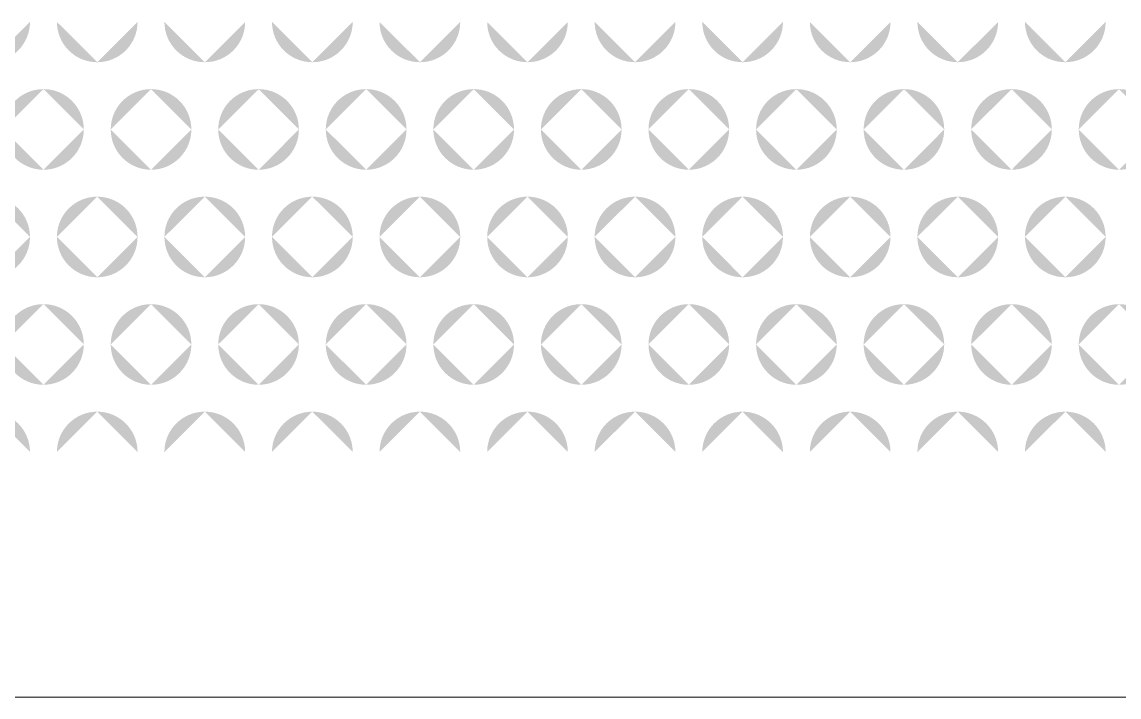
# Model space of a CAD drawing. Header units: millimetres. Extents: x 53 to 536, y 329 to 488.
# Drawn here: x 453.2 to 473.61, y 443.78 to 456.34 of the extents above; entities that cross this region are included whole.
import ezdxf

# ---------------------------------------------------------------- set-up
doc = ezdxf.new("R2010")
doc.units = ezdxf.units.MM
doc.header["$MEASUREMENT"] = 0

msp = doc.modelspace()

# ---------------------------------------------------------------- hatches: boundary and pattern name
at = {"transparency": 33554559}
h = msp.add_hatch(color=256, dxfattribs=at)
h.paths.add_polyline_path([(449.6, 453.591), (449.6, 455.092)], flags=0)
h.paths.add_polyline_path([(450.35, 454.341, 0.414997), (449.6, 455.092)], flags=0)
h.paths.add_polyline_path([(449.6, 453.591, 0.414295), (450.35, 454.341)], flags=0)
h.paths.add_polyline_path([(453.602, 455.092), (453.602, 453.591)], flags=0)
h.paths.add_polyline_path([(452.853, 454.341, 0.414078), (453.602, 453.591)], flags=0)
h.paths.add_polyline_path([(453.602, 455.092, 0.414779), (452.853, 454.341)], flags=0)
h.paths.add_polyline_path([(450.852, 454.341, 0.41381), (451.602, 453.591)], flags=0)
h.paths.add_polyline_path([(451.602, 455.092, 0.414512), (450.852, 454.341)], flags=0)
h.paths.add_polyline_path([(452.351, 454.341, 0.414027), (451.602, 455.092)], flags=0)
h.paths.add_polyline_path([(451.602, 453.591, 0.413325), (452.351, 454.341)], flags=0)
h.paths.add_polyline_path([(451.352, 452.341), (449.852, 452.341)], flags=0)
h.paths.add_polyline_path([(450.601, 453.09, 0.415265), (449.852, 452.341)], flags=0)
h.paths.add_polyline_path([(451.352, 452.341, 0.414028), (450.601, 453.09)], flags=0)
h.paths.add_polyline_path([(453.351, 452.341), (451.851, 452.341)], flags=0)
h.paths.add_polyline_path([(452.602, 453.09, 0.414512), (451.851, 452.341)], flags=0)
h.paths.add_polyline_path([(453.351, 452.341, 0.41478), (452.602, 453.09)], flags=0)
h.paths.add_polyline_path([(449.852, 456.342), (451.352, 456.342)], flags=0)
h.paths.add_polyline_path([(450.601, 455.592, 0.414028), (451.352, 456.342)], flags=0)
h.paths.add_polyline_path([(449.852, 456.342, 0.415265), (450.601, 455.592)], flags=0)
h.paths.add_polyline_path([(451.851, 456.342), (453.351, 456.342)], flags=0)
h.paths.add_polyline_path([(452.602, 455.592, 0.41478), (453.351, 456.342)], flags=0)
h.paths.add_polyline_path([(451.851, 456.342, 0.414512), (452.602, 455.592)], flags=0)
h = msp.add_hatch(color=256, dxfattribs=at)
h.paths.add_polyline_path([(453.602, 453.591), (453.602, 455.092)], flags=0)
h.paths.add_polyline_path([(454.352, 454.341, 0.414244), (453.602, 455.092)], flags=0)
h.paths.add_polyline_path([(453.602, 453.591, 0.413542), (454.352, 454.341)], flags=0)
h.paths.add_polyline_path([(457.603, 455.092), (457.603, 453.591)], flags=0)
h.paths.add_polyline_path([(456.852, 454.341, 0.414027), (457.603, 453.591)], flags=0)
h.paths.add_polyline_path([(457.603, 455.092, 0.414729), (456.852, 454.341)], flags=0)
h.paths.add_polyline_path([(454.853, 454.341, 0.41381), (455.603, 453.591)], flags=0)
h.paths.add_polyline_path([(455.603, 455.092, 0.414512), (454.853, 454.341)], flags=0)
h.paths.add_polyline_path([(456.352, 454.341, 0.414294), (455.603, 455.092)], flags=0)
h.paths.add_polyline_path([(455.603, 453.591, 0.413592), (456.352, 454.341)], flags=0)
h.paths.add_polyline_path([(455.352, 452.341), (453.852, 452.341)], flags=0)
h.paths.add_polyline_path([(454.603, 453.09, 0.414997), (453.852, 452.341)], flags=0)
h.paths.add_polyline_path([(455.352, 452.341, 0.414295), (454.603, 453.09)], flags=0)
h.paths.add_polyline_path([(457.353, 452.341), (455.851, 452.341)], flags=0)
h.paths.add_polyline_path([(456.602, 453.09, 0.414028), (455.851, 452.341)], flags=0)
h.paths.add_polyline_path([(457.353, 452.341, 0.414997), (456.602, 453.09)], flags=0)
h.paths.add_polyline_path([(453.852, 456.342), (455.352, 456.342)], flags=0)
h.paths.add_polyline_path([(454.603, 455.592, 0.414295), (455.352, 456.342)], flags=0)
h.paths.add_polyline_path([(453.852, 456.342, 0.414997), (454.603, 455.592)], flags=0)
h.paths.add_polyline_path([(455.851, 456.342), (457.353, 456.342)], flags=0)
h.paths.add_polyline_path([(456.602, 455.592, 0.414997), (457.353, 456.342)], flags=0)
h.paths.add_polyline_path([(455.851, 456.342, 0.414028), (456.602, 455.592)], flags=0)
h = msp.add_hatch(color=256, dxfattribs=at)
h.paths.add_polyline_path([(457.603, 453.591), (457.603, 455.092)], flags=0)
h.paths.add_polyline_path([(458.352, 454.341, 0.414779), (457.603, 455.092)], flags=0)
h.paths.add_polyline_path([(457.603, 453.591, 0.414078), (458.352, 454.341)], flags=0)
h.paths.add_polyline_path([(461.603, 455.092), (461.603, 453.591)], flags=0)
h.paths.add_polyline_path([(460.853, 454.341, 0.41381), (461.603, 453.591)], flags=0)
h.paths.add_polyline_path([(461.603, 455.092, 0.414512), (460.853, 454.341)], flags=0)
h.paths.add_polyline_path([(458.852, 454.341, 0.413057), (459.603, 453.591)], flags=0)
h.paths.add_polyline_path([(459.603, 455.092, 0.41376), (458.852, 454.341)], flags=0)
h.paths.add_polyline_path([(460.354, 454.341, 0.414244), (459.603, 455.092)], flags=0)
h.paths.add_polyline_path([(459.603, 453.591, 0.413542), (460.354, 454.341)], flags=0)
h.paths.add_polyline_path([(459.353, 452.341), (457.852, 452.341)], flags=0)
h.paths.add_polyline_path([(458.602, 453.09, 0.414295), (457.852, 452.341)], flags=0)
h.paths.add_polyline_path([(459.353, 452.341, 0.414997), (458.602, 453.09)], flags=0)
h.paths.add_polyline_path([(461.353, 452.341), (459.852, 452.341)], flags=0)
h.paths.add_polyline_path([(460.603, 453.09, 0.414028), (459.852, 452.341)], flags=0)
h.paths.add_polyline_path([(461.353, 452.341, 0.415265), (460.603, 453.09)], flags=0)
h.paths.add_polyline_path([(457.852, 456.342), (459.353, 456.342)], flags=0)
h.paths.add_polyline_path([(458.602, 455.592, 0.414997), (459.353, 456.342)], flags=0)
h.paths.add_polyline_path([(457.852, 456.342, 0.414295), (458.602, 455.592)], flags=0)
h.paths.add_polyline_path([(459.852, 456.342), (461.353, 456.342)], flags=0)
h.paths.add_polyline_path([(460.603, 455.592, 0.415265), (461.353, 456.342)], flags=0)
h.paths.add_polyline_path([(459.852, 456.342, 0.414028), (460.603, 455.592)], flags=0)
h = msp.add_hatch(color=256, dxfattribs=at)
h.paths.add_polyline_path([(461.603, 453.591), (461.603, 455.092)], flags=0)
h.paths.add_polyline_path([(462.353, 454.341, 0.414997), (461.603, 455.092)], flags=0)
h.paths.add_polyline_path([(461.603, 453.591, 0.414295), (462.353, 454.341)], flags=0)
h.paths.add_polyline_path([(465.604, 455.092), (465.604, 453.591)], flags=0)
h.paths.add_polyline_path([(464.854, 454.341, 0.414295), (465.604, 453.591)], flags=0)
h.paths.add_polyline_path([(465.604, 455.092, 0.414997), (464.854, 454.341)], flags=0)
h.paths.add_polyline_path([(462.853, 454.341, 0.413542), (463.604, 453.591)], flags=0)
h.paths.add_polyline_path([(463.604, 455.092, 0.414244), (462.853, 454.341)], flags=0)
h.paths.add_polyline_path([(464.354, 454.341, 0.414512), (463.604, 455.092)], flags=0)
h.paths.add_polyline_path([(463.604, 453.591, 0.41381), (464.354, 454.341)], flags=0)
h.paths.add_polyline_path([(463.354, 452.341), (461.854, 452.341)], flags=0)
h.paths.add_polyline_path([(462.603, 453.09, 0.414563), (461.854, 452.341)], flags=0)
h.paths.add_polyline_path([(463.354, 452.341, 0.414997), (462.603, 453.09)], flags=0)
h.paths.add_polyline_path([(465.354, 452.341), (463.853, 452.341)], flags=0)
h.paths.add_polyline_path([(464.604, 453.09, 0.414997), (463.853, 452.341)], flags=0)
h.paths.add_polyline_path([(465.354, 452.341, 0.41478), (464.604, 453.09)], flags=0)
h.paths.add_polyline_path([(461.854, 456.342), (463.354, 456.342)], flags=0)
h.paths.add_polyline_path([(462.603, 455.592, 0.414997), (463.354, 456.342)], flags=0)
h.paths.add_polyline_path([(461.854, 456.342, 0.414563), (462.603, 455.592)], flags=0)
h.paths.add_polyline_path([(463.853, 456.342), (465.354, 456.342)], flags=0)
h.paths.add_polyline_path([(464.604, 455.592, 0.41478), (465.354, 456.342)], flags=0)
h.paths.add_polyline_path([(463.853, 456.342, 0.414997), (464.604, 455.592)], flags=0)
h = msp.add_hatch(color=256, dxfattribs=at)
h.paths.add_polyline_path([(465.604, 453.591), (465.604, 455.092)], flags=0)
h.paths.add_polyline_path([(466.354, 454.341, 0.414997), (465.604, 455.092)], flags=0)
h.paths.add_polyline_path([(465.604, 453.591, 0.414295), (466.354, 454.341)], flags=0)
h.paths.add_polyline_path([(469.605, 455.092), (469.605, 453.591)], flags=0)
h.paths.add_polyline_path([(468.856, 454.341, 0.414295), (469.605, 453.591)], flags=0)
h.paths.add_polyline_path([(469.605, 455.092, 0.414997), (468.856, 454.341)], flags=0)
h.paths.add_polyline_path([(466.855, 454.341, 0.414027), (467.605, 453.591)], flags=0)
h.paths.add_polyline_path([(467.605, 455.092, 0.414729), (466.855, 454.341)], flags=0)
h.paths.add_polyline_path([(468.355, 454.341, 0.413542), (467.605, 455.092)], flags=0)
h.paths.add_polyline_path([(467.605, 453.591, 0.41284), (468.355, 454.341)], flags=0)
h.paths.add_polyline_path([(467.355, 452.341), (465.855, 452.341)], flags=0)
h.paths.add_polyline_path([(466.604, 453.09, 0.41478), (465.855, 452.341)], flags=0)
h.paths.add_polyline_path([(467.355, 452.341, 0.414997), (466.604, 453.09)], flags=0)
h.paths.add_polyline_path([(469.355, 452.341), (467.855, 452.341)], flags=0)
h.paths.add_polyline_path([(468.605, 453.09, 0.414997), (467.855, 452.341)], flags=0)
h.paths.add_polyline_path([(469.355, 452.341, 0.41478), (468.605, 453.09)], flags=0)
h.paths.add_polyline_path([(465.855, 456.342), (467.355, 456.342)], flags=0)
h.paths.add_polyline_path([(466.604, 455.592, 0.414997), (467.355, 456.342)], flags=0)
h.paths.add_polyline_path([(465.855, 456.342, 0.41478), (466.604, 455.592)], flags=0)
h.paths.add_polyline_path([(467.855, 456.342), (469.355, 456.342)], flags=0)
h.paths.add_polyline_path([(468.605, 455.592, 0.41478), (469.355, 456.342)], flags=0)
h.paths.add_polyline_path([(467.855, 456.342, 0.414997), (468.605, 455.592)], flags=0)
h = msp.add_hatch(color=256, dxfattribs=at)
h.paths.add_polyline_path([(469.605, 453.591), (469.605, 455.092)], flags=0)
h.paths.add_polyline_path([(470.354, 454.341, 0.414294), (469.605, 455.092)], flags=0)
h.paths.add_polyline_path([(469.605, 453.591, 0.413592), (470.354, 454.341)], flags=0)
h.paths.add_polyline_path([(473.606, 455.092), (473.606, 453.591)], flags=0)
h.paths.add_polyline_path([(472.856, 454.341, 0.41381), (473.606, 453.591)], flags=0)
h.paths.add_polyline_path([(473.606, 455.092, 0.414512), (472.856, 454.341)], flags=0)
h.paths.add_polyline_path([(470.856, 454.341, 0.414027), (471.607, 453.591)], flags=0)
h.paths.add_polyline_path([(471.607, 455.092, 0.414729), (470.856, 454.341)], flags=0)
h.paths.add_polyline_path([(472.355, 454.341, 0.414294), (471.607, 455.092)], flags=0)
h.paths.add_polyline_path([(471.607, 453.591, 0.413592), (472.355, 454.341)], flags=0)
h.paths.add_polyline_path([(471.356, 452.341), (469.855, 452.341)], flags=0)
h.paths.add_polyline_path([(470.606, 453.09, 0.414512), (469.855, 452.341)], flags=0)
h.paths.add_polyline_path([(471.356, 452.341, 0.414028), (470.606, 453.09)], flags=0)
h.paths.add_polyline_path([(473.356, 452.341), (471.856, 452.341)], flags=0)
h.paths.add_polyline_path([(472.607, 453.09, 0.414997), (471.856, 452.341)], flags=0)
h.paths.add_polyline_path([(473.356, 452.341, 0.41478), (472.607, 453.09)], flags=0)
h.paths.add_polyline_path([(469.855, 456.342), (471.356, 456.342)], flags=0)
h.paths.add_polyline_path([(470.606, 455.592, 0.414028), (471.356, 456.342)], flags=0)
h.paths.add_polyline_path([(469.855, 456.342, 0.414512), (470.606, 455.592)], flags=0)
h.paths.add_polyline_path([(471.856, 456.342), (473.356, 456.342)], flags=0)
h.paths.add_polyline_path([(472.607, 455.592, 0.41478), (473.356, 456.342)], flags=0)
h.paths.add_polyline_path([(471.856, 456.342, 0.414997), (472.607, 455.592)], flags=0)
h = msp.add_hatch(color=256, dxfattribs=at)
h.paths.add_polyline_path([(473.606, 453.591), (473.606, 455.092)], flags=0)
h.paths.add_polyline_path([(474.356, 454.341, 0.414244), (473.606, 455.092)], flags=0)
h.paths.add_polyline_path([(473.606, 453.591, 0.413542), (474.356, 454.341)], flags=0)
h.paths.add_polyline_path([(477.607, 455.092), (477.607, 453.591)], flags=0)
h.paths.add_polyline_path([(476.857, 454.341, 0.41381), (477.607, 453.591)], flags=0)
h.paths.add_polyline_path([(477.607, 455.092, 0.414512), (476.857, 454.341)], flags=0)
h.paths.add_polyline_path([(474.856, 454.341, 0.413325), (475.606, 453.591)], flags=0)
h.paths.add_polyline_path([(475.606, 455.092, 0.414027), (474.856, 454.341)], flags=0)
h.paths.add_polyline_path([(476.358, 454.341, 0.413977), (475.606, 455.092)], flags=0)
h.paths.add_polyline_path([(475.606, 453.591, 0.413274), (476.358, 454.341)], flags=0)
h.paths.add_polyline_path([(475.357, 452.341), (473.857, 452.341)], flags=0)
h.paths.add_polyline_path([(474.606, 453.09, 0.415048), (473.857, 452.341)], flags=0)
h.paths.add_polyline_path([(475.357, 452.341, 0.414997), (474.606, 453.09)], flags=0)
h.paths.add_polyline_path([(477.356, 452.341), (475.856, 452.341)], flags=0)
h.paths.add_polyline_path([(476.607, 453.09, 0.414512), (475.856, 452.341)], flags=0)
h.paths.add_polyline_path([(477.356, 452.341, 0.415048), (476.607, 453.09)], flags=0)
h.paths.add_polyline_path([(473.857, 456.342), (475.357, 456.342)], flags=0)
h.paths.add_polyline_path([(474.606, 455.592, 0.414997), (475.357, 456.342)], flags=0)
h.paths.add_polyline_path([(473.857, 456.342, 0.415048), (474.606, 455.592)], flags=0)
h.paths.add_polyline_path([(475.856, 456.342), (477.356, 456.342)], flags=0)
h.paths.add_polyline_path([(476.607, 455.592, 0.415048), (477.356, 456.342)], flags=0)
h.paths.add_polyline_path([(475.856, 456.342, 0.414512), (476.607, 455.592)], flags=0)
h = msp.add_hatch(color=256, dxfattribs=at)
h.paths.add_polyline_path([(449.6, 449.589), (449.6, 451.09)], flags=0)
h.paths.add_polyline_path([(450.35, 450.34, 0.414997), (449.6, 451.09)], flags=0)
h.paths.add_polyline_path([(449.6, 449.589, 0.414028), (450.35, 450.34)], flags=0)
h.paths.add_polyline_path([(453.602, 451.09), (453.602, 449.589)], flags=0)
h.paths.add_polyline_path([(452.853, 450.34, 0.41381), (453.602, 449.589)], flags=0)
h.paths.add_polyline_path([(453.602, 451.09, 0.414779), (452.853, 450.34)], flags=0)
h.paths.add_polyline_path([(450.852, 450.34, 0.413542), (451.602, 449.589)], flags=0)
h.paths.add_polyline_path([(451.602, 451.09, 0.414512), (450.852, 450.34)], flags=0)
h.paths.add_polyline_path([(452.351, 450.34, 0.414027), (451.602, 451.09)], flags=0)
h.paths.add_polyline_path([(451.602, 449.589, 0.413057), (452.351, 450.34)], flags=0)
h.paths.add_polyline_path([(451.352, 448.339), (449.852, 448.339)], flags=0)
h.paths.add_polyline_path([(450.601, 449.089, 0.41478), (449.852, 448.339)], flags=0)
h.paths.add_polyline_path([(451.352, 448.339, 0.413542), (450.601, 449.089)], flags=0)
h.paths.add_polyline_path([(453.351, 448.339), (451.851, 448.339)], flags=0)
h.paths.add_polyline_path([(452.602, 449.089, 0.414027), (451.851, 448.339)], flags=0)
h.paths.add_polyline_path([(453.351, 448.339, 0.414295), (452.602, 449.089)], flags=0)
h.paths.add_polyline_path([(449.852, 452.341), (451.352, 452.341)], flags=0)
h.paths.add_polyline_path([(450.601, 451.59, 0.41376), (451.352, 452.341)], flags=0)
h.paths.add_polyline_path([(449.852, 452.341, 0.414997), (450.601, 451.59)], flags=0)
h.paths.add_polyline_path([(451.851, 452.341), (453.351, 452.341)], flags=0)
h.paths.add_polyline_path([(452.602, 451.59, 0.414512), (453.351, 452.341)], flags=0)
h.paths.add_polyline_path([(451.851, 452.341, 0.414244), (452.602, 451.59)], flags=0)
h = msp.add_hatch(color=256, dxfattribs=at)
h.paths.add_polyline_path([(453.602, 449.589), (453.602, 451.09)], flags=0)
h.paths.add_polyline_path([(454.352, 450.34, 0.414244), (453.602, 451.09)], flags=0)
h.paths.add_polyline_path([(453.602, 449.589, 0.413275), (454.352, 450.34)], flags=0)
h.paths.add_polyline_path([(457.603, 451.09), (457.603, 449.589)], flags=0)
h.paths.add_polyline_path([(456.852, 450.34, 0.41376), (457.603, 449.589)], flags=0)
h.paths.add_polyline_path([(457.603, 451.09, 0.414729), (456.852, 450.34)], flags=0)
h.paths.add_polyline_path([(454.853, 450.34, 0.413542), (455.603, 449.589)], flags=0)
h.paths.add_polyline_path([(455.603, 451.09, 0.414512), (454.853, 450.34)], flags=0)
h.paths.add_polyline_path([(456.352, 450.34, 0.414294), (455.603, 451.09)], flags=0)
h.paths.add_polyline_path([(455.603, 449.589, 0.413324), (456.352, 450.34)], flags=0)
h.paths.add_polyline_path([(455.352, 448.339), (453.852, 448.339)], flags=0)
h.paths.add_polyline_path([(454.603, 449.089, 0.414512), (453.852, 448.339)], flags=0)
h.paths.add_polyline_path([(455.352, 448.339, 0.41381), (454.603, 449.089)], flags=0)
h.paths.add_polyline_path([(457.353, 448.339), (455.851, 448.339)], flags=0)
h.paths.add_polyline_path([(456.602, 449.089, 0.413542), (455.851, 448.339)], flags=0)
h.paths.add_polyline_path([(457.353, 448.339, 0.414512), (456.602, 449.089)], flags=0)
h.paths.add_polyline_path([(453.852, 452.341), (455.352, 452.341)], flags=0)
h.paths.add_polyline_path([(454.603, 451.59, 0.414027), (455.352, 452.341)], flags=0)
h.paths.add_polyline_path([(453.852, 452.341, 0.414729), (454.603, 451.59)], flags=0)
h.paths.add_polyline_path([(455.851, 452.341), (457.353, 452.341)], flags=0)
h.paths.add_polyline_path([(456.602, 451.59, 0.414729), (457.353, 452.341)], flags=0)
h.paths.add_polyline_path([(455.851, 452.341, 0.41376), (456.602, 451.59)], flags=0)
h = msp.add_hatch(color=256, dxfattribs=at)
h.paths.add_polyline_path([(457.603, 449.589), (457.603, 451.09)], flags=0)
h.paths.add_polyline_path([(458.352, 450.34, 0.414779), (457.603, 451.09)], flags=0)
h.paths.add_polyline_path([(457.603, 449.589, 0.41381), (458.352, 450.34)], flags=0)
h.paths.add_polyline_path([(461.603, 451.09), (461.603, 449.589)], flags=0)
h.paths.add_polyline_path([(460.853, 450.34, 0.413542), (461.603, 449.589)], flags=0)
h.paths.add_polyline_path([(461.603, 451.09, 0.414512), (460.853, 450.34)], flags=0)
h.paths.add_polyline_path([(458.852, 450.34, 0.412791), (459.603, 449.589)], flags=0)
h.paths.add_polyline_path([(459.603, 451.09, 0.41376), (458.852, 450.34)], flags=0)
h.paths.add_polyline_path([(460.354, 450.34, 0.414244), (459.603, 451.09)], flags=0)
h.paths.add_polyline_path([(459.603, 449.589, 0.413275), (460.354, 450.34)], flags=0)
h.paths.add_polyline_path([(459.353, 448.339), (457.852, 448.339)], flags=0)
h.paths.add_polyline_path([(458.602, 449.089, 0.41381), (457.852, 448.339)], flags=0)
h.paths.add_polyline_path([(459.353, 448.339, 0.414512), (458.602, 449.089)], flags=0)
h.paths.add_polyline_path([(461.353, 448.339), (459.852, 448.339)], flags=0)
h.paths.add_polyline_path([(460.603, 449.089, 0.413542), (459.852, 448.339)], flags=0)
h.paths.add_polyline_path([(461.353, 448.339, 0.41478), (460.603, 449.089)], flags=0)
h.paths.add_polyline_path([(457.852, 452.341), (459.353, 452.341)], flags=0)
h.paths.add_polyline_path([(458.602, 451.59, 0.414729), (459.353, 452.341)], flags=0)
h.paths.add_polyline_path([(457.852, 452.341, 0.414027), (458.602, 451.59)], flags=0)
h.paths.add_polyline_path([(459.852, 452.341), (461.353, 452.341)], flags=0)
h.paths.add_polyline_path([(460.603, 451.59, 0.414997), (461.353, 452.341)], flags=0)
h.paths.add_polyline_path([(459.852, 452.341, 0.41376), (460.603, 451.59)], flags=0)
h = msp.add_hatch(color=256, dxfattribs=at)
h.paths.add_polyline_path([(461.603, 449.589), (461.603, 451.09)], flags=0)
h.paths.add_polyline_path([(462.353, 450.34, 0.414997), (461.603, 451.09)], flags=0)
h.paths.add_polyline_path([(461.603, 449.589, 0.414028), (462.353, 450.34)], flags=0)
h.paths.add_polyline_path([(465.604, 451.09), (465.604, 449.589)], flags=0)
h.paths.add_polyline_path([(464.854, 450.34, 0.414028), (465.604, 449.589)], flags=0)
h.paths.add_polyline_path([(465.604, 451.09, 0.414997), (464.854, 450.34)], flags=0)
h.paths.add_polyline_path([(462.853, 450.34, 0.413275), (463.604, 449.589)], flags=0)
h.paths.add_polyline_path([(463.604, 451.09, 0.414244), (462.853, 450.34)], flags=0)
h.paths.add_polyline_path([(464.354, 450.34, 0.414512), (463.604, 451.09)], flags=0)
h.paths.add_polyline_path([(463.604, 449.589, 0.413542), (464.354, 450.34)], flags=0)
h.paths.add_polyline_path([(463.354, 448.339), (461.854, 448.339)], flags=0)
h.paths.add_polyline_path([(462.603, 449.089, 0.414077), (461.854, 448.339)], flags=0)
h.paths.add_polyline_path([(463.354, 448.339, 0.414512), (462.603, 449.089)], flags=0)
h.paths.add_polyline_path([(465.354, 448.339), (463.853, 448.339)], flags=0)
h.paths.add_polyline_path([(464.604, 449.089, 0.414512), (463.853, 448.339)], flags=0)
h.paths.add_polyline_path([(465.354, 448.339, 0.414295), (464.604, 449.089)], flags=0)
h.paths.add_polyline_path([(461.854, 452.341), (463.354, 452.341)], flags=0)
h.paths.add_polyline_path([(462.603, 451.59, 0.414729), (463.354, 452.341)], flags=0)
h.paths.add_polyline_path([(461.854, 452.341, 0.414294), (462.603, 451.59)], flags=0)
h.paths.add_polyline_path([(463.853, 452.341), (465.354, 452.341)], flags=0)
h.paths.add_polyline_path([(464.604, 451.59, 0.414512), (465.354, 452.341)], flags=0)
h.paths.add_polyline_path([(463.853, 452.341, 0.414729), (464.604, 451.59)], flags=0)
h = msp.add_hatch(color=256, dxfattribs=at)
h.paths.add_polyline_path([(465.604, 449.589), (465.604, 451.09)], flags=0)
h.paths.add_polyline_path([(466.354, 450.34, 0.414997), (465.604, 451.09)], flags=0)
h.paths.add_polyline_path([(465.604, 449.589, 0.414028), (466.354, 450.34)], flags=0)
h.paths.add_polyline_path([(469.605, 451.09), (469.605, 449.589)], flags=0)
h.paths.add_polyline_path([(468.856, 450.34, 0.414028), (469.605, 449.589)], flags=0)
h.paths.add_polyline_path([(469.605, 451.09, 0.414997), (468.856, 450.34)], flags=0)
h.paths.add_polyline_path([(466.855, 450.34, 0.41376), (467.605, 449.589)], flags=0)
h.paths.add_polyline_path([(467.605, 451.09, 0.414729), (466.855, 450.34)], flags=0)
h.paths.add_polyline_path([(468.355, 450.34, 0.413542), (467.605, 451.09)], flags=0)
h.paths.add_polyline_path([(467.605, 449.589, 0.412572), (468.355, 450.34)], flags=0)
h.paths.add_polyline_path([(467.355, 448.339), (465.855, 448.339)], flags=0)
h.paths.add_polyline_path([(466.604, 449.089, 0.414295), (465.855, 448.339)], flags=0)
h.paths.add_polyline_path([(467.355, 448.339, 0.414512), (466.604, 449.089)], flags=0)
h.paths.add_polyline_path([(469.355, 448.339), (467.855, 448.339)], flags=0)
h.paths.add_polyline_path([(468.605, 449.089, 0.414512), (467.855, 448.339)], flags=0)
h.paths.add_polyline_path([(469.355, 448.339, 0.414295), (468.605, 449.089)], flags=0)
h.paths.add_polyline_path([(465.855, 452.341), (467.355, 452.341)], flags=0)
h.paths.add_polyline_path([(466.604, 451.59, 0.414729), (467.355, 452.341)], flags=0)
h.paths.add_polyline_path([(465.855, 452.341, 0.414512), (466.604, 451.59)], flags=0)
h.paths.add_polyline_path([(467.855, 452.341), (469.355, 452.341)], flags=0)
h.paths.add_polyline_path([(468.605, 451.59, 0.414512), (469.355, 452.341)], flags=0)
h.paths.add_polyline_path([(467.855, 452.341, 0.414729), (468.605, 451.59)], flags=0)
h = msp.add_hatch(color=256, dxfattribs=at)
h.paths.add_polyline_path([(469.605, 449.589), (469.605, 451.09)], flags=0)
h.paths.add_polyline_path([(470.354, 450.34, 0.414294), (469.605, 451.09)], flags=0)
h.paths.add_polyline_path([(469.605, 449.589, 0.413324), (470.354, 450.34)], flags=0)
h.paths.add_polyline_path([(473.606, 451.09), (473.606, 449.589)], flags=0)
h.paths.add_polyline_path([(472.856, 450.34, 0.413542), (473.606, 449.589)], flags=0)
h.paths.add_polyline_path([(473.606, 451.09, 0.414512), (472.856, 450.34)], flags=0)
h.paths.add_polyline_path([(470.856, 450.34, 0.41376), (471.607, 449.589)], flags=0)
h.paths.add_polyline_path([(471.607, 451.09, 0.414729), (470.856, 450.34)], flags=0)
h.paths.add_polyline_path([(472.355, 450.34, 0.414294), (471.607, 451.09)], flags=0)
h.paths.add_polyline_path([(471.607, 449.589, 0.413324), (472.355, 450.34)], flags=0)
h.paths.add_polyline_path([(471.356, 448.339), (469.855, 448.339)], flags=0)
h.paths.add_polyline_path([(470.606, 449.089, 0.414027), (469.855, 448.339)], flags=0)
h.paths.add_polyline_path([(471.356, 448.339, 0.413542), (470.606, 449.089)], flags=0)
h.paths.add_polyline_path([(473.356, 448.339), (471.856, 448.339)], flags=0)
h.paths.add_polyline_path([(472.607, 449.089, 0.414512), (471.856, 448.339)], flags=0)
h.paths.add_polyline_path([(473.356, 448.339, 0.414295), (472.607, 449.089)], flags=0)
h.paths.add_polyline_path([(469.855, 452.341), (471.356, 452.341)], flags=0)
h.paths.add_polyline_path([(470.606, 451.59, 0.41376), (471.356, 452.341)], flags=0)
h.paths.add_polyline_path([(469.855, 452.341, 0.414244), (470.606, 451.59)], flags=0)
h.paths.add_polyline_path([(471.856, 452.341), (473.356, 452.341)], flags=0)
h.paths.add_polyline_path([(472.607, 451.59, 0.414512), (473.356, 452.341)], flags=0)
h.paths.add_polyline_path([(471.856, 452.341, 0.414729), (472.607, 451.59)], flags=0)
h = msp.add_hatch(color=256, dxfattribs=at)
h.paths.add_polyline_path([(473.606, 449.589), (473.606, 451.09)], flags=0)
h.paths.add_polyline_path([(474.356, 450.34, 0.414244), (473.606, 451.09)], flags=0)
h.paths.add_polyline_path([(473.606, 449.589, 0.413275), (474.356, 450.34)], flags=0)
h.paths.add_polyline_path([(477.607, 451.09), (477.607, 449.589)], flags=0)
h.paths.add_polyline_path([(476.857, 450.34, 0.413542), (477.607, 449.589)], flags=0)
h.paths.add_polyline_path([(477.607, 451.09, 0.414512), (476.857, 450.34)], flags=0)
h.paths.add_polyline_path([(474.856, 450.34, 0.413057), (475.606, 449.589)], flags=0)
h.paths.add_polyline_path([(475.606, 451.09, 0.414027), (474.856, 450.34)], flags=0)
h.paths.add_polyline_path([(476.358, 450.34, 0.413977), (475.606, 451.09)], flags=0)
h.paths.add_polyline_path([(475.606, 449.589, 0.413008), (476.358, 450.34)], flags=0)
h.paths.add_polyline_path([(475.357, 448.339), (473.857, 448.339)], flags=0)
h.paths.add_polyline_path([(474.606, 449.089, 0.414563), (473.857, 448.339)], flags=0)
h.paths.add_polyline_path([(475.357, 448.339, 0.414512), (474.606, 449.089)], flags=0)
h.paths.add_polyline_path([(477.356, 448.339), (475.856, 448.339)], flags=0)
h.paths.add_polyline_path([(476.607, 449.089, 0.414027), (475.856, 448.339)], flags=0)
h.paths.add_polyline_path([(477.356, 448.339, 0.414563), (476.607, 449.089)], flags=0)
h.paths.add_polyline_path([(473.857, 452.341), (475.357, 452.341)], flags=0)
h.paths.add_polyline_path([(474.606, 451.59, 0.414729), (475.357, 452.341)], flags=0)
h.paths.add_polyline_path([(473.857, 452.341, 0.414779), (474.606, 451.59)], flags=0)
h.paths.add_polyline_path([(475.856, 452.341), (477.356, 452.341)], flags=0)
h.paths.add_polyline_path([(476.607, 451.59, 0.414779), (477.356, 452.341)], flags=0)
h.paths.add_polyline_path([(475.856, 452.341, 0.414244), (476.607, 451.59)], flags=0)

# ---------------------------------------------------------------- linework, layer by layer
at = {"lineweight": 9}
msp.add_lwpolyline([(510.817, 443.778), (75.767, 443.778), (75.767, 487.53), (510.817, 487.53)], close=True, dxfattribs=at)

doc.saveas('drawing.dxf')
